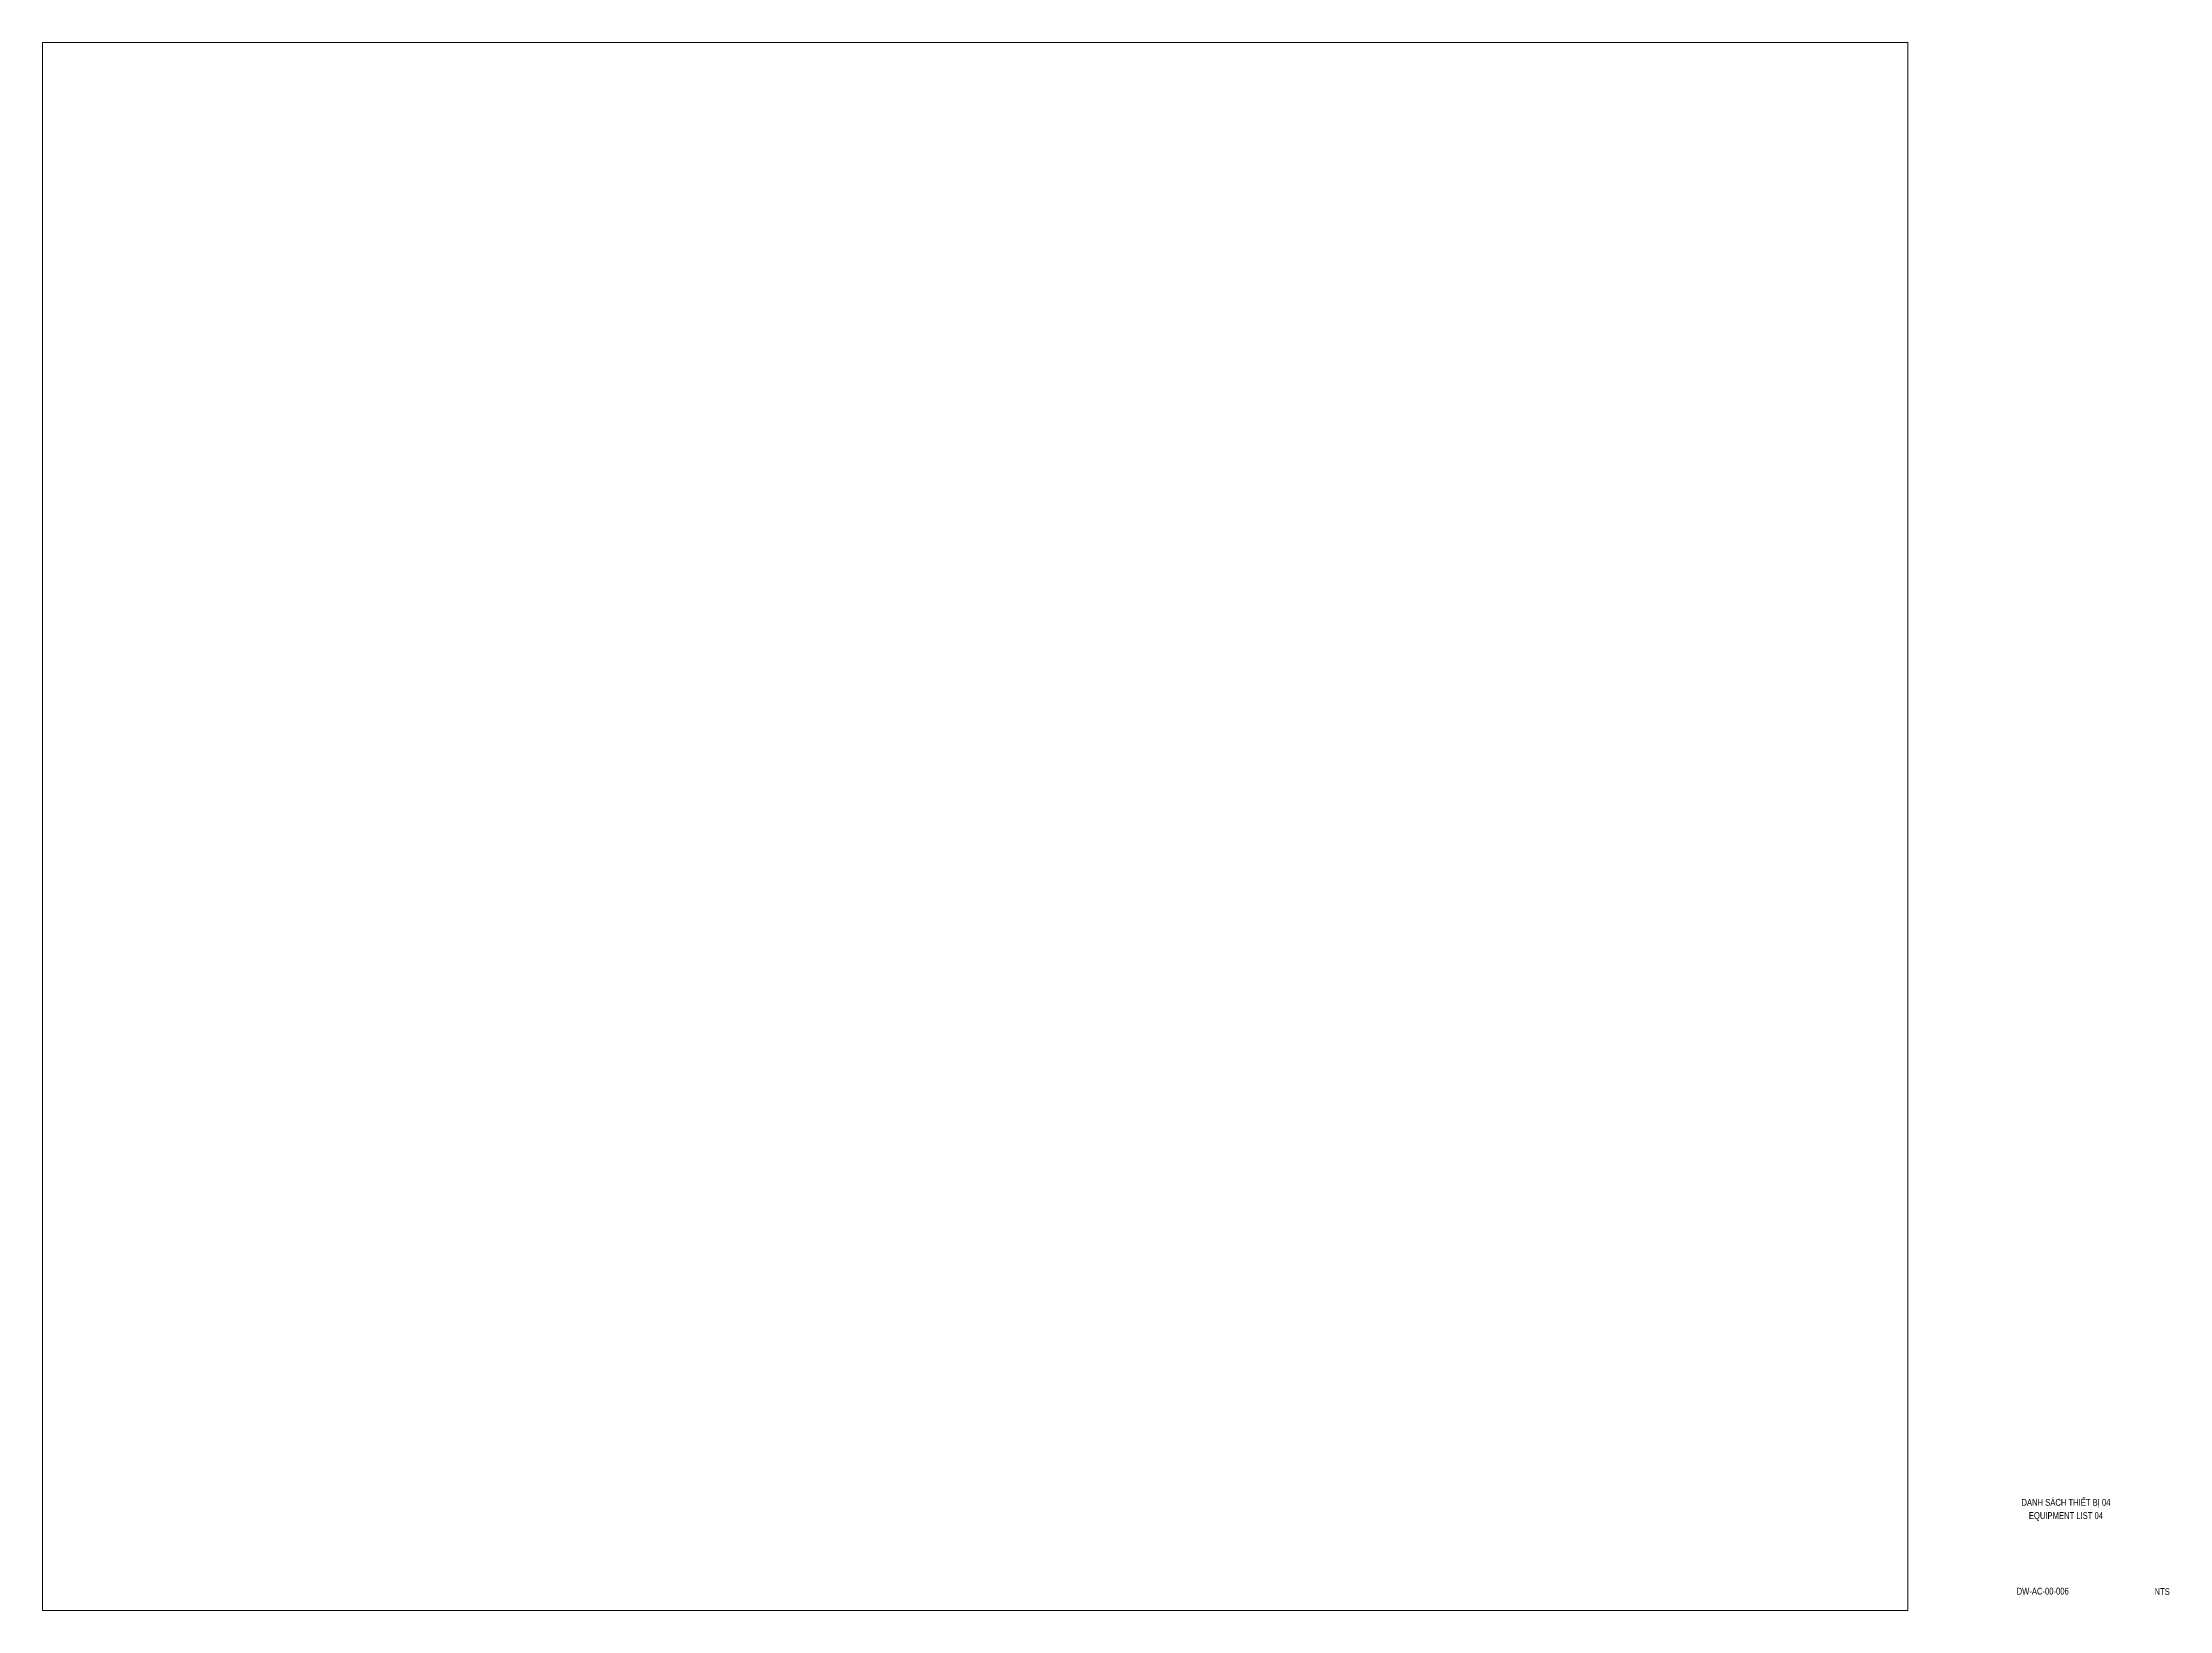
# Paper-space layout 'DW-AC-00-006' of a CAD drawing. Header units: millimetres. Extents: x 30 to 809, y 10 to 584.
import ezdxf
from ezdxf.enums import TextEntityAlignment as Align

# ---------------------------------------------------------------- set-up
doc = ezdxf.new("R2010")
doc.units = ezdxf.units.MM
doc.layers.add('CHU', color=181, linetype='Continuous', lineweight=9)
doc.styles.add('Arial', font='arial.ttf', dxfattribs={"width": 0.8, "height": 2})

psp = doc.layouts.new('DW-AC-00-006')

# ---------------------------------------------------------------- texts
at = {"layer": 'CHU', "style": 'Arial', "width": 0.8}
for s, p in [('DANH SÁCH THIẾT BỊ 04', (770.94, 48.32)), ('EQUIPMENT LIST 04', (770.94, 43.49))]:
    psp.add_text(s, height=2.5, dxfattribs=at).set_placement(p, align=Align.CENTER)
for s, p in [('DW-AC-00-006', (752.88, 15.81)), ('NTS', (803.38, 15.66))]:
    psp.add_text(s, height=2.5, dxfattribs=at).set_placement(p)

# ---------------------------------------------------------------- viewports
at = {"layer": '0'}
psp.add_viewport(center=(371.5, 297), size=(683, 574), view_center_point=(160.09, 765.87), view_height=574, dxfattribs=at)

doc.saveas('drawing.dxf')
